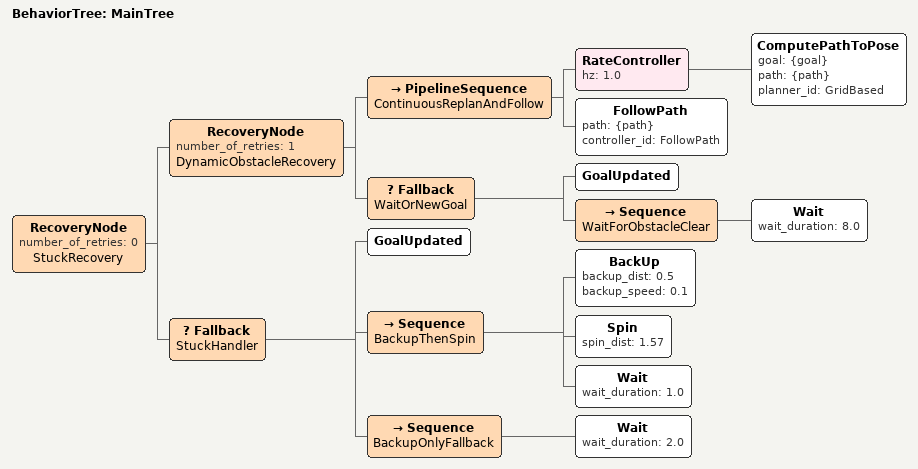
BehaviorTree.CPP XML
<?xml version="1.0"?>
<root BTCPP_format="4" main_tree_to_execute="MainTree">

  <BehaviorTree ID="MainTree">

    <!-- 外层 RecoveryNode：面壁脱困恢复
         number_of_retries="0" 表示恢复成功后不重试内层，
         而是让行为树重新从根部 tick，给内层全新的 retries 配额 -->
    <RecoveryNode number_of_retries="0" name="StuckRecovery">

      <!-- 内层 RecoveryNode：动态障碍物恢复
           number_of_retries="1" 表示等待后重试一次主导航 -->
      <RecoveryNode number_of_retries="1" name="DynamicObstacleRecovery">

        <PipelineSequence name="ContinuousReplanAndFollow">
          <RateController hz="1.0">
            <ComputePathToPose goal="{goal}" path="{path}" planner_id="GridBased"/>
          </RateController>
          <FollowPath path="{path}" controller_id="FollowPath"/>
        </PipelineSequence>

        <!-- 内层恢复动作：等待动态障碍物消失
             Fallback 依次尝试子节点，第一个成功的子节点决定 Fallback 的结果 -->
        <Fallback name="WaitOrNewGoal">
          <!-- 优先级1：如果收到新目标，立即返回 SUCCESS，让 RecoveryNode 重试主导航 -->
          <GoalUpdated/>

          <!-- 优先级2：等待 8 秒，期望动态障碍物在此期间离开 -->
          <Sequence name="WaitForObstacleClear">
            <Wait wait_duration="8.0"/>
          </Sequence>
        </Fallback>

      </RecoveryNode>

      <!-- 外层恢复动作：面壁脱困
           Fallback 依次尝试，提供多层兜底 -->
      <Fallback name="StuckHandler">
        <!-- 优先级1：如果收到新目标，立即返回 SUCCESS -->
        <GoalUpdated/>

        <!-- 优先级2：首选方案 —— 先后退再旋转 -->
        <Sequence name="BackupThenSpin">
          <!-- 第一步：后退 0.5 米，速度 0.1 m/s（极慢，安全优先）
               后退会让机器人从贴墙 ~0.1-0.2m 变成 ~0.6-0.7m，
               为后续旋转创造足够的安全空间 -->
          <BackUp backup_dist="0.5" backup_speed="0.1"/>

          <!-- 第二步：原地旋转 90 度（1.57 rad），调整朝向
               此时机器人已远离墙壁，旋转碰撞检测应能通过
               如果仍然太近，simulate_ahead_time 检测会拒绝执行，保证安全 -->
          <Spin spin_dist="1.57"/>

          <!-- 第三步：稳定 1 秒，等待代价地图更新 -->
          <Wait wait_duration="1.0"/>
        </Sequence>

        <!-- 优先级3：兜底方案 —— 如果 Spin 被碰撞检测拒绝
               此时 BackUp 已经在优先级2中成功执行，机器人已远离墙壁
               只需等待片刻，让行为树重新 tick 后规划器重新规划 -->
        <Sequence name="BackupOnlyFallback">
          <Wait wait_duration="2.0"/>
        </Sequence>
      </Fallback>

    </RecoveryNode>

  </BehaviorTree>

</root>
